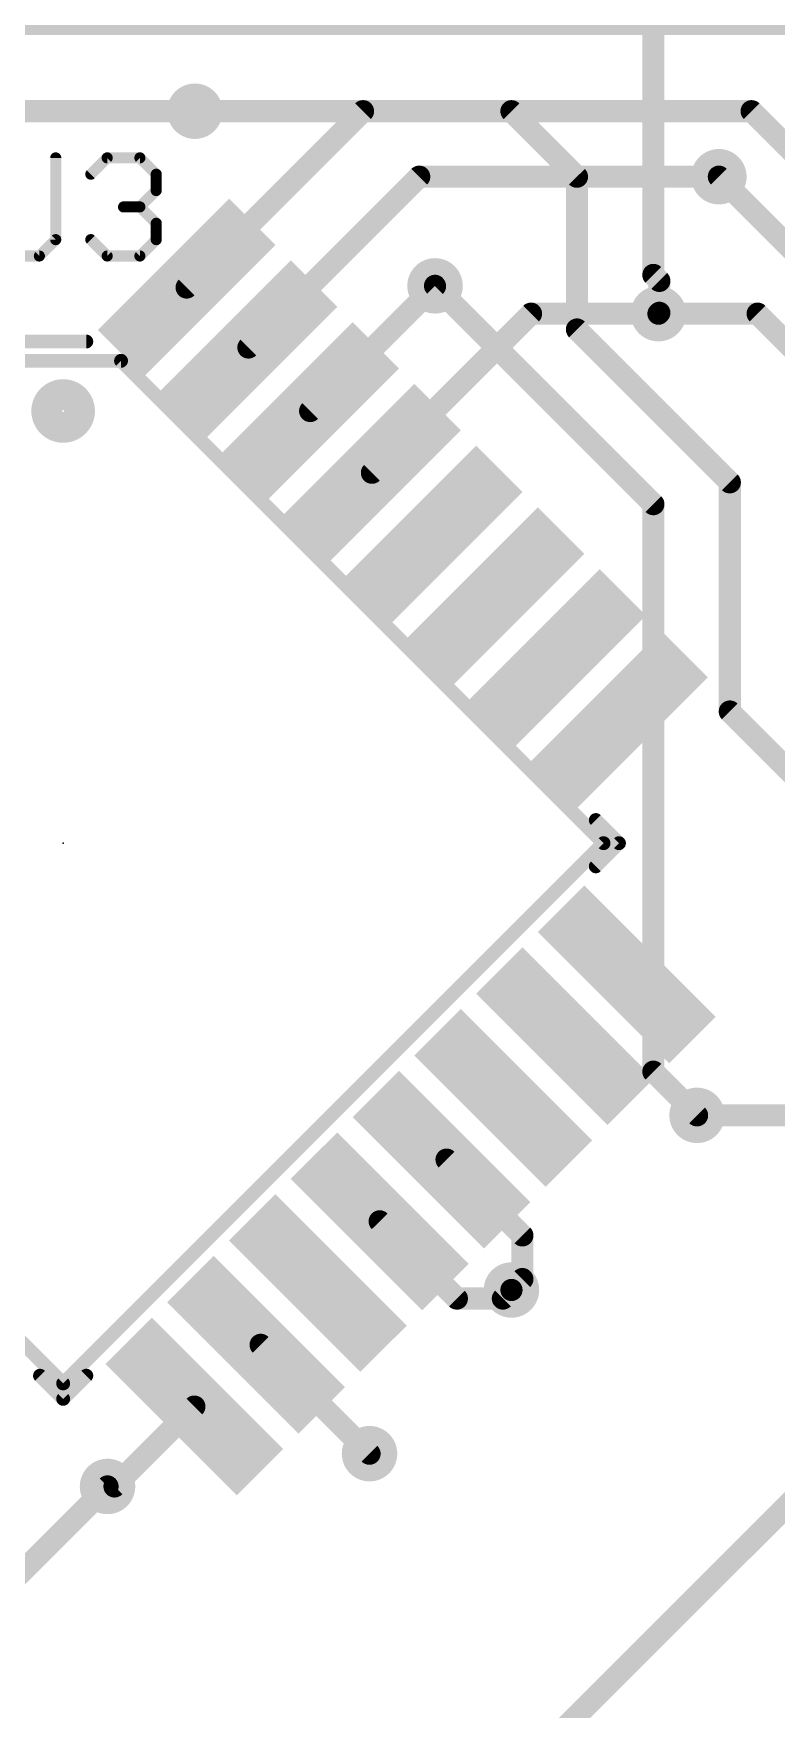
# Model space of a CAD drawing. Extents: x -0.1 to 50.1, y -0.1 to 50.1.
# Drawn here: x 24.72 to 31.53, y 17.06 to 32.41 of the extents above; entities that cross this region are included whole.
import ezdxf

# ---------------------------------------------------------------- set-up
doc = ezdxf.new("R2010")
doc.units = 0
for name, color, linetype in [('1', 22, 'CONTINUOUS'), ('15', 22, 'CONTINUOUS'), ('16', 175, 'CONTINUOUS'), ('18', 82, 'CONTINUOUS'), ('21', 253, 'CONTINUOUS'), ('23', 7, 'CONTINUOUS'), ('25', 253, 'CONTINUOUS'), ('29', 253, 'CONTINUOUS'), ('31', 253, 'CONTINUOUS'), ('51', 253, 'CONTINUOUS')]:
    doc.layers.add(name, color=color, linetype=linetype)

# ---------------------------------------------------------------- blocks, each defined once
blk = doc.blocks.new('RECT')
blk.add_solid([(-0.5, -0.5), (0.5, -0.5), (-0.5, 0.5), (0.5, 0.5)])
blk = doc.blocks.new('ROUNDV')
at = {"const_width": 0.5}
blk.add_lwpolyline([(0, -0.25, 1), (0, 0.25, 1), (0, -0.25)], format="xyb", dxfattribs=at)

msp = doc.modelspace()

# ---------------------------------------------------------------- linework, layer by layer
at = {"layer": '1', "const_width": 0.2032}
for points in [[(31.9, 32.5), (20.7144, 32.5)], [(23.2, 31.7), (26.2, 31.7)], [(27.7402, 31.7), (26.125, 30.0848)], [(31.3, 31.7), (27.7402, 31.7)], [(31.8, 31.2), (31.3, 31.7)], [(28.2552, 31.1), (26.6907, 29.5355)], [(28.2552, 31.1), (31, 31.1)], [(27.2563, 28.9534), (28.4, 30.0971)], [(28.4, 30.0971), (28.4, 30.1)], [(27.822, 28.3877), (29.2793, 29.845)], [(29.2793, 29.845), (30.4465, 29.845)], [(26.6907, 29.5355), (26.6907, 29.5191)], [(28.4584, 22.0945), (28.5055, 22.0945)], [(28.5055, 22.0945), (29.2, 21.4)], [(28.6, 20.8215), (27.8927, 21.5288)], [(29.2, 21.4), (29.2, 21)], [(29.2, 21), (29.1, 20.9)], [(28.6, 20.8215), (29.0215, 20.8215)], [(29.0215, 20.8215), (29.1, 20.9)], [(24.6, 11.9), (33.4, 20.7)], [(26.7614, 20.3974), (26.8026, 20.3974)], [(26.8026, 20.3974), (27.8, 19.4)], [(25.464, 19.1), (26.1957, 19.8317)], [(25.4, 19.1), (25.464, 19.1)]]:
    msp.add_lwpolyline(points, dxfattribs=at)
at = {"layer": '1', "const_width": 0.1016}
for points in [[(26.2, 31.6492, 1), (26.2, 31.7508)], [(27.7402, 31.7508, 1), (27.7402, 31.6492)], [(27.7761, 31.6641, 1), (27.7043, 31.7359)], [(31.3359, 31.7359, 1), (31.2641, 31.6641)], [(31.3, 31.6492, 1), (31.3, 31.7508)], [(28.2552, 31.1508, 1), (28.2552, 31.0492)], [(28.2911, 31.0641, 1), (28.2193, 31.1359)], [(31, 31.0492, 1), (31, 31.1508)], [(26.089, 30.1207, 1), (26.1609, 30.0488)], [(28.4508, 30.1, 1), (28.3492, 30.1)], [(28.3492, 30.0971, 1), (28.4508, 30.0971)], [(28.4359, 30.0611, 1), (28.3641, 30.133)], [(29.2793, 29.8958, 1), (29.2793, 29.7942)], [(29.3152, 29.8091, 1), (29.2434, 29.8809)], [(30.4465, 29.7942, 1), (30.4465, 29.8958)], [(26.7415, 29.5355, 1), (26.6399, 29.5355)], [(26.6547, 29.5714, 1), (26.7266, 29.4995)], [(26.6399, 29.5191, 1), (26.7415, 29.5191)], [(27.2204, 28.9893, 1), (27.2923, 28.9175)], [(27.7861, 28.4236, 1), (27.8579, 28.3518)], [(28.4584, 22.1453, 1), (28.4584, 22.0437)], [(28.5415, 22.1304, 1), (28.4696, 22.0585)], [(28.5055, 22.0437, 1), (28.5055, 22.1453)], [(27.9287, 21.5647, 1), (27.8568, 21.4929)], [(29.2508, 21.4, 1), (29.1492, 21.4)], [(29.1641, 21.3641, 1), (29.2359, 21.4359)], [(29.1492, 21, 1), (29.2508, 21)], [(29.2359, 20.9641, 1), (29.1641, 21.0359)], [(28.6, 20.8723, 1), (28.6, 20.7707)], [(28.5641, 20.7856, 1), (28.6359, 20.8574)], [(28.9856, 20.8574, 1), (29.0574, 20.7856)], [(29.0215, 20.7707, 1), (29.0215, 20.8723)], [(29.0641, 20.9359, 1), (29.1359, 20.8641)], [(29.1359, 20.8641, 1), (29.0641, 20.9359)], [(26.7614, 20.4482, 1), (26.7614, 20.3466)], [(26.8385, 20.4333, 1), (26.7667, 20.3615)], [(26.8026, 20.3466, 1), (26.8026, 20.4482)], [(26.2316, 19.7958, 1), (26.1598, 19.8676)], [(27.7641, 19.3641, 1), (27.8359, 19.4359)], [(25.4, 19.1508, 1), (25.4, 19.0492)], [(25.464, 19.0492, 1), (25.464, 19.1508)], [(25.428, 19.1359, 1), (25.4999, 19.0641)]]:
    msp.add_lwpolyline(points, format="xyb", dxfattribs=at)
at = {"layer": '15', "const_width": 0.2032}
msp.add_lwpolyline([(33.2, 22.5), (30.8, 22.5)], dxfattribs=at)
at = {"layer": '15', "const_width": 0.1016}
msp.add_lwpolyline([(30.8, 22.5508, 1), (30.8, 22.4492)], format="xyb", dxfattribs=at)
at = {"layer": '16', "const_width": 0.2032}
for points in [[(30.4, 30.2), (30.4, 33.2)], [(26.2, 31.7), (29.1, 31.7)], [(29.1, 31.7), (29.7, 31.1)], [(29.7, 31.1), (29.7, 29.7)], [(31, 31.1), (38.3, 23.8)], [(30.4546, 30.1454), (30.4, 30.2)], [(28.4, 30.1), (30.4, 28.1)], [(30.4546, 29.8531), (30.4546, 30.1454)], [(30.4546, 29.8531), (30.4465, 29.845)], [(31.355, 29.845), (30.4465, 29.845)], [(31.7, 29.5), (31.355, 29.845)], [(29.7, 29.7), (31.1, 28.3)], [(31.1, 28.3), (31.1, 26.2)], [(30.4, 28.1), (30.4, 22.9)], [(31.1, 26.2), (31.9, 25.4)], [(30.8, 22.5), (30.4, 22.9)], [(21.8, 15.5), (25.4, 19.1)]]:
    msp.add_lwpolyline(points, dxfattribs=at)
at = {"layer": '16', "const_width": 0.1016}
for points in [[(26.2, 31.7508, 1), (26.2, 31.6492)], [(29.1359, 31.7359, 1), (29.0641, 31.6641)], [(29.1, 31.6492, 1), (29.1, 31.7508)], [(29.7508, 31.1, 1), (29.6492, 31.1)], [(29.6641, 31.0641, 1), (29.7359, 31.1359)], [(31.0359, 31.1359, 1), (30.9641, 31.0641)], [(30.4359, 30.2359, 1), (30.3641, 30.1641)], [(30.3492, 30.2, 1), (30.4508, 30.2)], [(28.4359, 30.1359, 1), (28.3641, 30.0641)], [(30.5054, 30.1454, 1), (30.4038, 30.1454)], [(30.4187, 30.1095, 1), (30.4905, 30.1813)], [(30.4465, 29.8958, 1), (30.4465, 29.7942)], [(30.4905, 29.8172, 1), (30.4187, 29.889)], [(31.3909, 29.8809, 1), (31.3191, 29.8091)], [(31.355, 29.7942, 1), (31.355, 29.8958)], [(29.7359, 29.7359, 1), (29.6641, 29.6641)], [(30.4106, 29.8809, 1), (30.4824, 29.8091)], [(30.4038, 29.8531, 1), (30.5054, 29.8531)], [(29.6492, 29.7, 1), (29.7508, 29.7)], [(31.1508, 28.3, 1), (31.0492, 28.3)], [(31.0641, 28.2641, 1), (31.1359, 28.3359)], [(30.4508, 28.1, 1), (30.3492, 28.1)], [(30.3641, 28.0641, 1), (30.4359, 28.1359)], [(31.1359, 26.2359, 1), (31.0641, 26.1641)], [(31.0492, 26.2, 1), (31.1508, 26.2)], [(30.4359, 22.9359, 1), (30.3641, 22.8641)], [(30.3492, 22.9, 1), (30.4508, 22.9)], [(30.7641, 22.4641, 1), (30.8359, 22.5359)], [(25.4359, 19.0641, 1), (25.3641, 19.1359)]]:
    msp.add_lwpolyline(points, format="xyb", dxfattribs=at)
at = {"layer": '21', "const_width": 0.127}
for points in [[(24.64, 29.5898), (25.2057, 29.5898)], [(30.0848, 24.9936), (29.8726, 25.2057)], [(30.0848, 24.9936), (29.8726, 24.7815)], [(24.9936, 19.9024), (24.7815, 20.1146)], [(24.9936, 19.9024), (25.2057, 20.1146)]]:
    msp.add_lwpolyline(points, dxfattribs=at)
at = {"layer": '21'}
for points, const_width in [([(25.2057, 29.558, 1), (25.2057, 29.6215)], 0.0635), ([(24.9936, 28.812, 1), (24.9936, 29.0948, 1), (24.9936, 28.812)], 0.3), ([(29.8951, 25.2282, 1), (29.8502, 25.1833)], 0.0635), ([(30.1072, 24.9711, 1), (30.0623, 25.0161)], 0.0635), ([(30.0623, 24.9711, 1), (30.1072, 25.0161)], 0.0635), ([(29.8502, 24.8039, 1), (29.8951, 24.759)], 0.0635), ([(24.8039, 20.137, 1), (24.759, 20.0921)], 0.0635), ([(25.2282, 20.0921, 1), (25.1833, 20.137)], 0.0635), ([(24.9711, 19.9249, 1), (25.0161, 19.88)], 0.0635), ([(24.9711, 19.88, 1), (25.0161, 19.9249)], 0.0635)]:
    msp.add_lwpolyline(points, format="xyb", dxfattribs=dict(at, const_width=const_width))
at = {"layer": '23'}
msp.add_point((24.9936, 24.9936), dxfattribs=at)
at = {"layer": '25', "const_width": 0.1016}
for points in [[(24.9256, 30.5234), (24.9256, 31.2727)], [(25.247, 31.1228), (25.3968, 31.2727)], [(25.3968, 31.2727), (25.6965, 31.2727)], [(25.6965, 31.2727), (25.8464, 31.1228)], [(25.8464, 31.1228), (25.8464, 30.973)], [(25.8464, 30.973), (25.6965, 30.8231)], [(25.6965, 30.8231), (25.5467, 30.8231)], [(25.6965, 30.8231), (25.8464, 30.6733)], [(25.8464, 30.6733), (25.8464, 30.5234)], [(24.7758, 30.3735), (24.9256, 30.5234)], [(25.3968, 30.3735), (25.247, 30.5234)], [(25.8464, 30.5234), (25.6965, 30.3735)], [(24.476, 30.3735), (24.7758, 30.3735)], [(25.6965, 30.3735), (25.3968, 30.3735)]]:
    msp.add_lwpolyline(points, dxfattribs=at)
at = {"layer": '25', "const_width": 0.0508}
for points in [[(24.951, 31.2727, 1), (24.9002, 31.2727)], [(25.3968, 31.2981, 1), (25.3968, 31.2473)], [(25.4148, 31.2547, 1), (25.3789, 31.2907)], [(25.7145, 31.2907, 1), (25.6786, 31.2547)], [(25.6965, 31.2473, 1), (25.6965, 31.2981)], [(25.8718, 31.1228, 1), (25.821, 31.1228)], [(25.229, 31.1408, 1), (25.2649, 31.1049)], [(25.8284, 31.1049, 1), (25.8644, 31.1408)], [(25.8644, 30.955, 1), (25.8284, 30.9909)], [(25.5467, 30.8485, 1), (25.5467, 30.7977)], [(25.7145, 30.8411, 1), (25.6786, 30.8052)], [(25.6786, 30.8411, 1), (25.7145, 30.8052)], [(25.6965, 30.7977, 1), (25.6965, 30.8485)], [(25.821, 30.973, 1), (25.8718, 30.973)], [(25.8718, 30.6733, 1), (25.821, 30.6733)], [(25.8284, 30.6553, 1), (25.8644, 30.6912)], [(24.9436, 30.5054, 1), (24.9077, 30.5414)], [(25.2649, 30.5414, 1), (25.229, 30.5054)], [(25.8644, 30.5054, 1), (25.8284, 30.5414)], [(24.7578, 30.3915, 1), (24.7937, 30.3556)], [(24.7758, 30.3481, 1), (24.7758, 30.3989)], [(24.9002, 30.5234, 1), (24.951, 30.5234)], [(25.3968, 30.3989, 1), (25.3968, 30.3481)], [(25.3789, 30.3556, 1), (25.4148, 30.3915)], [(25.6786, 30.3915, 1), (25.7145, 30.3556)], [(25.6965, 30.3481, 1), (25.6965, 30.3989)], [(25.821, 30.5234, 1), (25.8718, 30.5234)]]:
    msp.add_lwpolyline(points, format="xyb", dxfattribs=at)
at = {"layer": '51', "const_width": 0.127}
for points in [[(25.5239, 29.413), (24.4633, 29.413)], [(29.9433, 24.9936), (25.5239, 29.413)], [(20.0439, 24.9936), (24.9936, 20.0439)], [(24.9936, 20.0439), (29.9433, 24.9936)]]:
    msp.add_lwpolyline(points, dxfattribs=at)
at = {"layer": '51', "const_width": 0.0635}
for points in [[(25.5464, 29.4355, 1), (25.5015, 29.3906)], [(25.5239, 29.3813, 1), (25.5239, 29.4448)], [(29.9658, 24.9711, 1), (29.9209, 25.0161)], [(29.9209, 24.9711, 1), (29.9658, 25.0161)], [(24.9711, 20.0663, 1), (25.0161, 20.0214)], [(24.9711, 20.0214, 1), (25.0161, 20.0663)]]:
    msp.add_lwpolyline(points, format="xyb", dxfattribs=at)

# ---------------------------------------------------------------- block references
at = {"layer": '1', "xscale": 0.5, "yscale": 1.6}
for p, rotation in [((26.125, 30.0848), 315), ((26.6907, 29.5191), 315), ((27.2563, 28.9534), 315), ((27.822, 28.3877), 315), ((28.3877, 27.822), 315), ((28.9534, 27.2563), 315), ((29.5191, 26.6907), 315), ((30.0848, 26.125), 315), ((30.1555, 23.7915), 45), ((29.5898, 23.2258), 45), ((29.0241, 22.6601), 45), ((28.4584, 22.0945), 45), ((27.8927, 21.5288), 45), ((27.327, 20.9631), 45), ((26.7614, 20.3974), 45), ((26.1957, 19.8317), 45)]:
    msp.add_blockref('RECT', p, dxfattribs=dict(at, rotation=rotation))
at = {"layer": '18', "xscale": 0.508, "yscale": 0.508}
for p in [(26.2, 31.7), (26.2, 31.7), (26.2, 31.7), (26.2, 31.7), (31, 31.1), (31, 31.1), (31, 31.1), (31, 31.1), (28.4, 30.1), (28.4, 30.1), (28.4, 30.1), (28.4, 30.1), (30.4465, 29.845), (30.4465, 29.845), (30.4465, 29.845), (30.4465, 29.845), (30.8, 22.5), (30.8, 22.5), (30.8, 22.5), (30.8, 22.5), (29.1, 20.9), (29.1, 20.9), (29.1, 20.9), (29.1, 20.9), (27.8, 19.4), (27.8, 19.4), (27.8, 19.4), (27.8, 19.4), (25.4, 19.1), (25.4, 19.1), (25.4, 19.1), (25.4, 19.1)]:
    msp.add_blockref('ROUNDV', p, dxfattribs=at)
at = {"layer": '29', "xscale": 0.6016, "yscale": 1.7016}
for p, rotation in [((26.125, 30.0848), 315), ((26.6907, 29.5191), 315), ((27.2563, 28.9534), 315), ((27.822, 28.3877), 315), ((28.3877, 27.822), 315), ((28.9534, 27.2563), 315), ((29.5191, 26.6907), 315), ((30.0848, 26.125), 315), ((30.1555, 23.7915), 45), ((29.5898, 23.2258), 45), ((29.0241, 22.6601), 45), ((28.4584, 22.0945), 45), ((27.8927, 21.5288), 45), ((27.327, 20.9631), 45), ((26.7614, 20.3974), 45), ((26.1957, 19.8317), 45)]:
    msp.add_blockref('RECT', p, dxfattribs=dict(at, rotation=rotation))
at = {"layer": '31', "xscale": 0.5, "yscale": 1.6}
for p, rotation in [((26.125, 30.0848), 315), ((26.6907, 29.5191), 315), ((27.2563, 28.9534), 315), ((27.822, 28.3877), 315), ((28.3877, 27.822), 315), ((28.9534, 27.2563), 315), ((29.5191, 26.6907), 315), ((30.0848, 26.125), 315), ((30.1555, 23.7915), 45), ((29.5898, 23.2258), 45), ((29.0241, 22.6601), 45), ((28.4584, 22.0945), 45), ((27.8927, 21.5288), 45), ((27.327, 20.9631), 45), ((26.7614, 20.3974), 45), ((26.1957, 19.8317), 45)]:
    msp.add_blockref('RECT', p, dxfattribs=dict(at, rotation=rotation))
at = {"layer": '51', "xscale": 0.375, "yscale": 0.6}
for p, rotation in [((25.9835, 29.9433), 315), ((26.5492, 29.3777), 315), ((27.1149, 28.812), 315), ((27.6806, 28.2463), 315), ((28.2463, 27.6806), 315), ((28.812, 27.1149), 315), ((29.3777, 26.5492), 315), ((29.9433, 25.9835), 315), ((29.9433, 24.0037), 45), ((29.3777, 23.438), 45), ((28.812, 22.8723), 45), ((28.2463, 22.3066), 45), ((27.6806, 21.7409), 45), ((27.1149, 21.1752), 45), ((26.5492, 20.6095), 45), ((25.9835, 20.0439), 45)]:
    msp.add_blockref('RECT', p, dxfattribs=dict(at, rotation=rotation))

doc.saveas('drawing.dxf')
